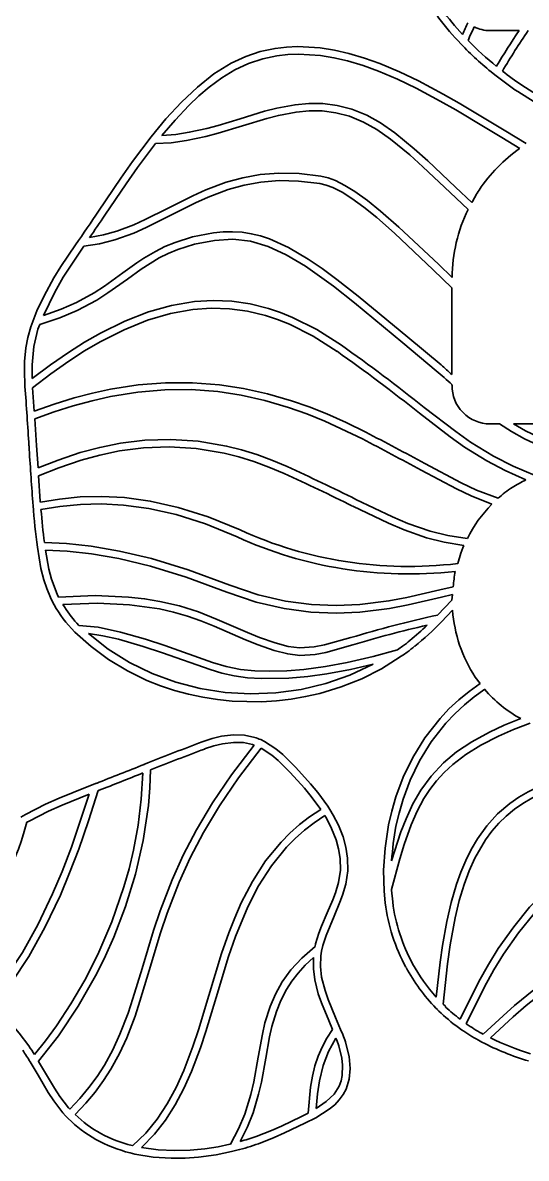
# Model space of a CAD drawing. Extents: x 319 to 941, y 145 to 775.
# Drawn here: x 575.53 to 588.14, y 398.7 to 427.12 of the extents above; entities that cross this region are included whole.
import ezdxf

# ---------------------------------------------------------------- set-up
doc = ezdxf.new("R2010")
doc.units = 0

msp = doc.modelspace()

# ---------------------------------------------------------------- linework, layer by layer
at = {"color": 7, "lineweight": 35, "ltscale": 0.0183}
msp.add_line((587.226, 426.927), (587.958, 426.927), dxfattribs=at)
at = {"color": 7, "lineweight": 35, "ltscale": 0.002614}
msp.add_line((586.428, 426.668), (586.499, 426.592), dxfattribs=at)
at = {"color": 7, "lineweight": 35, "ltscale": 0.002457}
msp.add_line((587.308, 425.853), (587.385, 425.791), dxfattribs=at)
at = {"color": 7, "lineweight": 35, "ltscale": 0.012273}
msp.add_line((587.623, 424.408), (587.203, 424.663), dxfattribs=at)
at = {"color": 7, "lineweight": 35, "ltscale": 0.012291}
msp.add_line((587.105, 424.502), (587.526, 424.247), dxfattribs=at)
at = {"color": 7, "lineweight": 35, "ltscale": 0.015006}
msp.add_line((588.136, 424.097), (587.623, 424.408), dxfattribs=at)
at = {"color": 7, "lineweight": 35, "ltscale": 0.012987}
msp.add_line((587.526, 424.247), (587.97, 423.978), dxfattribs=at)
at = {"color": 7, "lineweight": 35, "ltscale": 0.014136}
msp.add_line((586.774, 422.621), (586.364, 423.01), dxfattribs=at)
at = {"color": 7, "lineweight": 35, "ltscale": 0.015298}
msp.add_line((586.233, 422.874), (586.678, 422.453), dxfattribs=at)
at = {"color": 7, "lineweight": 35, "ltscale": 0.002265}
msp.add_line((577.008, 421.456), (577.059, 421.531), dxfattribs=at)
at = {"color": 7, "lineweight": 35, "ltscale": 0.016294}
msp.add_line((585.805, 420.942), (586.276, 420.492), dxfattribs=at)
at = {"color": 7, "lineweight": 35, "ltscale": 0.011925}
msp.add_line((586.28, 420.748), (585.935, 421.077), dxfattribs=at)
at = {"color": 7, "lineweight": 35, "ltscale": 0.054374}
msp.add_line((586.276, 420.492), (586.276, 418.317), dxfattribs=at)
at = {"color": 7, "lineweight": 35, "ltscale": 0.003064}
msp.add_line((575.913, 419.457), (575.959, 419.57), dxfattribs=at)
at = {"color": 7, "lineweight": 35, "ltscale": 0.027165}
msp.add_line((586.002, 418.558), (585.168, 419.254), dxfattribs=at)
at = {"color": 7, "lineweight": 35, "ltscale": 0.027188}
msp.add_line((585.047, 419.11), (585.882, 418.413), dxfattribs=at)
at = {"color": 7, "lineweight": 35, "ltscale": 0.000347137}
msp.add_line((586.276, 418.066), (586.276, 418.052), dxfattribs=at)
at = {"color": 7, "lineweight": 35, "ltscale": 0.014616}
msp.add_line((575.818, 417.403), (575.778, 417.986), dxfattribs=at)
at = {"color": 7, "lineweight": 35, "ltscale": 0.016727}
msp.add_line((575.876, 416.542), (575.831, 417.21), dxfattribs=at)
at = {"color": 7, "lineweight": 35, "ltscale": 0.006061}
msp.add_line((587.226, 417.083), (587.468, 417.083), dxfattribs=at)
at = {"color": 7, "lineweight": 35, "ltscale": 0.080881}
msp.add_line((587.819, 417.083), (591.054, 417.083), dxfattribs=at)
at = {"color": 7, "lineweight": 35, "ltscale": 0.014099}
msp.add_line((575.915, 415.98), (575.876, 416.542), dxfattribs=at)
at = {"color": 7, "lineweight": 35, "ltscale": 0.015797}
msp.add_line((575.971, 415.152), (575.928, 415.782), dxfattribs=at)
at = {"color": 7, "lineweight": 35, "ltscale": 0.000365238}
msp.add_line((575.785, 415.126), (575.788, 415.111), dxfattribs=at)
at = {"color": 7, "lineweight": 35, "ltscale": 0.00167}
msp.add_line((575.785, 415.111), (575.79, 415.044), dxfattribs=at)
at = {"color": 7, "lineweight": 35, "ltscale": 7.60838e-05}
msp.add_line((575.788, 415.111), (575.785, 415.111), dxfattribs=at)
at = {"color": 7, "lineweight": 35, "ltscale": 0.000629205}
msp.add_line((575.976, 415.127), (575.971, 415.152), dxfattribs=at)
at = {"color": 7, "lineweight": 35, "ltscale": 0.001602}
msp.add_line((586.573, 414.04), (586.544, 413.983), dxfattribs=at)
at = {"color": 7, "lineweight": 35, "ltscale": 0.00866}
msp.add_line((586.308, 413.009), (585.97, 412.931), dxfattribs=at)
at = {"color": 7, "lineweight": 35, "ltscale": 0.002549}
msp.add_line((576.226, 412.74), (576.268, 412.648), dxfattribs=at)
at = {"color": 7, "lineweight": 35, "ltscale": 0.001925}
msp.add_line((576.428, 412.749), (576.396, 412.819), dxfattribs=at)
at = {"color": 7, "lineweight": 35, "ltscale": 0.012995}
msp.add_line((586.274, 412.674), (585.914, 412.299), dxfattribs=at)
at = {"color": 7, "lineweight": 35, "ltscale": 0.006999}
msp.add_line((586.015, 412.748), (586.288, 412.811), dxfattribs=at)
at = {"color": 7, "lineweight": 35, "ltscale": 0.003439}
msp.add_line((586.288, 412.811), (586.274, 412.674), dxfattribs=at)
at = {"color": 7, "lineweight": 35, "ltscale": 0.01005}
msp.add_line((586.012, 412.13), (586.291, 412.42), dxfattribs=at)
at = {"color": 7, "lineweight": 35, "ltscale": 0.001866}
msp.add_line((576.939, 412.04), (576.887, 412.094), dxfattribs=at)
at = {"color": 7, "lineweight": 35, "ltscale": 0.00312}
msp.add_line((576.75, 411.965), (576.837, 411.875), dxfattribs=at)
at = {"color": 7, "lineweight": 35, "ltscale": 0.002919}
msp.add_line((585.041, 411.523), (584.947, 411.453), dxfattribs=at)
at = {"color": 7, "lineweight": 35, "ltscale": 0.001077}
msp.add_line((584.947, 411.453), (584.91, 411.431), dxfattribs=at)
at = {"color": 7, "lineweight": 35, "ltscale": 0.002185}
msp.add_line((584.984, 411.258), (585.06, 411.303), dxfattribs=at)
at = {"color": 7, "lineweight": 35, "ltscale": 0.002889}
msp.add_line((585.06, 411.303), (585.152, 411.372), dxfattribs=at)
at = {"color": 7, "lineweight": 35, "ltscale": 0.004986}
msp.add_line((586.854, 410.746), (586.978, 410.589), dxfattribs=at)
at = {"color": 7, "lineweight": 35, "ltscale": 0.001079}
msp.add_line((581.284, 409.059), (581.324, 409.044), dxfattribs=at)
at = {"color": 7, "lineweight": 35, "ltscale": 0.002534}
for p, q in [((581.579, 409.137), (581.488, 409.183)), ((578.661, 408.598), (578.567, 408.561))]:
    msp.add_line(p, q, dxfattribs=at)
at = {"color": 7, "lineweight": 35, "ltscale": 0.006201}
msp.add_line((577.374, 408.088), (577.143, 407.997), dxfattribs=at)
at = {"color": 7, "lineweight": 35, "ltscale": 0.000523659}
msp.add_line((577.423, 407.905), (577.442, 407.912), dxfattribs=at)
at = {"color": 7, "lineweight": 35, "ltscale": 0.003337}
msp.add_line((575.597, 407.307), (575.481, 407.241), dxfattribs=at)
at = {"color": 7, "lineweight": 35, "ltscale": 0.002368}
msp.add_line((583.092, 407.279), (583.14, 407.197), dxfattribs=at)
at = {"color": 7, "lineweight": 35, "ltscale": 0.002313}
msp.add_line((583.217, 407.436), (583.166, 407.513), dxfattribs=at)
at = {"color": 7, "lineweight": 35, "ltscale": 0.004246}
msp.add_line((583.304, 407.29), (583.217, 407.436), dxfattribs=at)
at = {"color": 7, "lineweight": 35, "ltscale": 0.001596}
msp.add_line((575.634, 407.112), (575.69, 407.143), dxfattribs=at)
at = {"color": 7, "lineweight": 35, "ltscale": 0.007427}
msp.add_line((584.576, 405.393), (584.605, 405.098), dxfattribs=at)
at = {"color": 7, "lineweight": 35, "ltscale": 0.000424205}
msp.add_line((584.763, 405.41), (584.763, 405.427), dxfattribs=at)
at = {"color": 7, "lineweight": 35, "ltscale": 0.007324}
msp.add_line((584.792, 405.119), (584.763, 405.41), dxfattribs=at)
at = {"color": 7, "lineweight": 35, "ltscale": 0.001715}
msp.add_line((582.863, 404.075), (582.848, 404.008), dxfattribs=at)
at = {"color": 7, "lineweight": 35, "ltscale": 0.002938}
msp.add_line((582.997, 403.772), (583.014, 403.888), dxfattribs=at)
at = {"color": 7, "lineweight": 35, "ltscale": 0.003689}
msp.add_line((583.014, 403.888), (583.046, 404.032), dxfattribs=at)
at = {"color": 7, "lineweight": 35, "ltscale": 0.001319}
msp.add_line((585.872, 402.462), (585.913, 402.429), dxfattribs=at)
at = {"color": 7, "lineweight": 35, "ltscale": 0.000170598}
msp.add_line((585.913, 402.429), (585.912, 402.423), dxfattribs=at)
at = {"color": 7, "lineweight": 35, "ltscale": 0.002073}
msp.add_line((586.117, 402.507), (586.052, 402.558), dxfattribs=at)
at = {"color": 7, "lineweight": 35, "ltscale": 0.000448525}
msp.add_line((586.114, 402.489), (586.117, 402.507), dxfattribs=at)
at = {"color": 7, "lineweight": 35, "ltscale": 0.006034}
msp.add_line((583.19, 402.151), (583.284, 401.929), dxfattribs=at)
at = {"color": 7, "lineweight": 35, "ltscale": 0.007986}
msp.add_line((583.488, 401.931), (583.363, 402.225), dxfattribs=at)
at = {"color": 7, "lineweight": 35, "ltscale": 0.001235}
msp.add_line((585.912, 402.423), (585.947, 402.388), dxfattribs=at)
at = {"color": 7, "lineweight": 35, "ltscale": 0.002469}
msp.add_line((586.437, 401.976), (586.517, 401.919), dxfattribs=at)
at = {"color": 7, "lineweight": 35, "ltscale": 0.002497}
msp.add_line((586.937, 401.659), (587.025, 401.611), dxfattribs=at)
at = {"color": 7, "lineweight": 35, "ltscale": 0.000830778}
msp.add_line((587.056, 401.808), (587.027, 401.824), dxfattribs=at)
at = {"color": 7, "lineweight": 35, "ltscale": 0.002442}
msp.add_line((575.718, 401.116), (575.769, 401.033), dxfattribs=at)
at = {"color": 7, "lineweight": 35, "ltscale": 0.007285}
msp.add_line((575.769, 401.033), (575.916, 400.781), dxfattribs=at)
at = {"color": 7, "lineweight": 35, "ltscale": 6.24353e-05}
msp.add_line((575.93, 401.13), (575.929, 401.132), dxfattribs=at)
at = {"color": 7, "lineweight": 35, "ltscale": 0.00736}
msp.add_line((576.079, 400.875), (575.93, 401.13), dxfattribs=at)
at = {"color": 7, "lineweight": 35, "ltscale": 0.001062}
msp.add_line((576.709, 399.935), (576.68, 399.966), dxfattribs=at)
at = {"color": 7, "lineweight": 35, "ltscale": 0.002505}
msp.add_line((576.538, 399.843), (576.606, 399.768), dxfattribs=at)
at = {"color": 7, "lineweight": 35, "ltscale": 0.002353}
msp.add_line((576.606, 399.768), (576.671, 399.7), dxfattribs=at)
at = {"color": 7, "lineweight": 35, "ltscale": 0.004643}
msp.add_line((582.678, 399.833), (582.511, 399.751), dxfattribs=at)
at = {"color": 7, "lineweight": 35, "ltscale": 0.007599}
msp.add_line((582.594, 399.582), (582.866, 399.717), dxfattribs=at)
at = {"color": 7, "lineweight": 35, "ltscale": 0.000249447}
msp.add_line((578.278, 399.017), (578.268, 399.02), dxfattribs=at)
at = {"color": 7, "lineweight": 35, "ltscale": 0.000359542}
msp.add_line((580.73, 399.058), (580.716, 399.054), dxfattribs=at)
at = {"color": 7, "lineweight": 35, "ltscale": 0.002886}
msp.add_line((578.223, 398.837), (578.336, 398.811), dxfattribs=at)
at = {"color": 7, "lineweight": 35, "ltscale": 0.003381}
msp.add_line((580.759, 398.871), (580.891, 398.903), dxfattribs=at)
at = {"color": 7, "lineweight": 35, "ltscale": 2.96763e-05}
msp.add_line((580.891, 398.903), (580.892, 398.903), dxfattribs=at)
at = {"color": 7, "lineweight": 35}
for points in [[(587.203, 424.663), (586.453, 425.111), (586.057, 425.338), (585.439, 425.667), (584.961, 425.896), (584.474, 426.1), (584.083, 426.24), (583.69, 426.356), (583.334, 426.437), (582.976, 426.494), (582.411, 426.528), (582.13, 426.515), (581.849, 426.482), (581.478, 426.402), (581.112, 426.279), (580.75, 426.111)], [(580.839, 425.946), (581.185, 426.107), (581.538, 426.223), (581.895, 426.298), (582.165, 426.328), (582.437, 426.338), (582.984, 426.302), (583.322, 426.246), (583.66, 426.168), (584.051, 426.051), (584.439, 425.911), (584.914, 425.71), (585.381, 425.486), (585.984, 425.163), (586.372, 424.941), (587.105, 424.502)], [(580.75, 426.111), (580.318, 425.841), (579.903, 425.512), (579.502, 425.133), (579.117, 424.715), (578.748, 424.269), (578.28, 423.648), (577.984, 423.229), (577.43, 422.411)], [(579.014, 424.297), (579.344, 424.686), (579.686, 425.05), (579.939, 425.292), (580.197, 425.513), (580.514, 425.748), (580.839, 425.946)], [(589.116, 424.938), (588.639, 425.187), (588.393, 425.326), (588.027, 425.557)], [(587.921, 425.401), (588.33, 425.145), (588.604, 424.991), (589.127, 424.721)], [(584.141, 424.808), (583.766, 424.96), (583.401, 425.055), (583.044, 425.101), (582.694, 425.104), (582.348, 425.072), (581.891, 424.984), (581.587, 424.906), (580.975, 424.721)], [(581.031, 424.541), (581.638, 424.725), (581.933, 424.802), (582.372, 424.887), (582.7, 424.918), (583.03, 424.915), (583.365, 424.872), (583.708, 424.782), (584.06, 424.638)], [(580.975, 424.721), (580.421, 424.554), (580.137, 424.478), (579.701, 424.382), (579.362, 424.329), (579.014, 424.297)], [(584.06, 424.638), (584.393, 424.451), (584.739, 424.208), (585.219, 423.814), (585.55, 423.518), (586.233, 422.874)], [(586.364, 423.01), (585.67, 423.663), (585.333, 423.965), (584.842, 424.366), (584.486, 424.615), (584.141, 424.808)], [(578.857, 424.097), (579.249, 424.121), (579.627, 424.173), (580.111, 424.275), (580.423, 424.357), (581.031, 424.541)], [(577.586, 422.306), (578.122, 423.094), (578.407, 423.498), (578.857, 424.097)], [(582.996, 423.283), (582.449, 423.35), (581.944, 423.361), (581.475, 423.324), (581.038, 423.244), (580.627, 423.13), (580.113, 422.938), (579.786, 422.791), (579.156, 422.475)], [(585.935, 421.077), (584.949, 422.008), (584.49, 422.411), (584.162, 422.674), (583.848, 422.899), (583.598, 423.052), (583.359, 423.171), (583.174, 423.24), (582.996, 423.283)], [(579.242, 422.307), (579.856, 422.615), (580.174, 422.758), (580.673, 422.946), (581.072, 423.057), (581.495, 423.135), (581.949, 423.172), (582.437, 423.162), (582.964, 423.098)], [(582.964, 423.098), (583.123, 423.059), (583.29, 422.996), (583.524, 422.879), (583.77, 422.726), (584.073, 422.506), (584.391, 422.248), (584.839, 421.854), (585.805, 420.942)], [(579.156, 422.475), (578.596, 422.195), (578.315, 422.069), (577.885, 421.906), (577.551, 421.812), (577.205, 421.745)], [(577.059, 421.531), (577.457, 421.59), (577.833, 421.686), (578.313, 421.86), (578.624, 421.998), (579.242, 422.307)], [(580.304, 421.862), (579.783, 421.761), (579.343, 421.625), (579.086, 421.519), (578.851, 421.401), (578.565, 421.231), (578.386, 421.111), (578.041, 420.861)], [(585.168, 419.254), (583.929, 420.279), (583.396, 420.698), (583.025, 420.972), (582.676, 421.21), (582.182, 421.501), (581.712, 421.713), (581.481, 421.788), (581.251, 421.843), (581.02, 421.878), (580.786, 421.893), (580.548, 421.888), (580.304, 421.862)], [(576.854, 421.564), (576.488, 421.021), (576.311, 420.737), (576.065, 420.292), (575.887, 419.912), (575.734, 419.516)], [(578.153, 420.709), (578.496, 420.958), (578.945, 421.239), (579.169, 421.351), (579.414, 421.452), (579.833, 421.579), (580.331, 421.675)], [(580.331, 421.675), (580.788, 421.704), (581.231, 421.653), (581.673, 421.523), (582.128, 421.315), (582.608, 421.029), (583.31, 420.527), (583.832, 420.115), (585.047, 419.11)], [(576.05, 419.796), (576.332, 420.383), (576.546, 420.755), (577.008, 421.456)], [(575.959, 419.57), (576.463, 419.74), (576.896, 419.924), (577.383, 420.183), (577.663, 420.36), (578.153, 420.709)], [(578.041, 420.861), (577.576, 420.528), (577.319, 420.364), (576.88, 420.125), (576.495, 419.955), (576.05, 419.796)], [(583.507, 419.052), (582.896, 419.442), (582.288, 419.749), (581.984, 419.871), (581.68, 419.973), (581.222, 420.086), (580.762, 420.153), (580.298, 420.173), (579.829, 420.145), (579.259, 420.05), (578.677, 419.887), (578.084, 419.655), (577.475, 419.354), (577.078, 419.126), (576.674, 418.87), (576.226, 418.56), (575.768, 418.216)], [(575.778, 417.986), (576.237, 418.337), (576.686, 418.653), (577.081, 418.908), (577.468, 419.135), (578.069, 419.44), (578.655, 419.677), (579.228, 419.845), (579.79, 419.946), (580.251, 419.978), (580.707, 419.964), (581.159, 419.902), (581.608, 419.794), (581.907, 419.696), (582.205, 419.578), (582.801, 419.28), (583.399, 418.899)], [(575.734, 419.516), (575.661, 419.245), (575.612, 418.983), (575.58, 418.648), (575.574, 418.433), (575.587, 418.022)], [(575.768, 418.216), (575.766, 418.563), (575.809, 419.021), (575.913, 419.457)], [(584.12, 416.873), (583.629, 417.115), (583.145, 417.331), (582.701, 417.507), (582.26, 417.661), (581.655, 417.838), (581.054, 417.971), (580.455, 418.062), (579.78, 418.114), (579.103, 418.113), (578.42, 418.058), (577.728, 417.95), (577.275, 417.852), (576.816, 417.732), (576.321, 417.58), (575.818, 417.403)], [(575.831, 417.21), (576.319, 417.384), (576.798, 417.535), (577.268, 417.662), (577.73, 417.766), (578.413, 417.877), (579.085, 417.935), (579.749, 417.94), (580.411, 417.89), (580.999, 417.801), (581.59, 417.668), (582.186, 417.493), (582.639, 417.333), (583.097, 417.149), (584.034, 416.707)], [(588.359, 415.789), (587.804, 416.027), (587.319, 416.273), (586.74, 416.629), (586.369, 416.89), (585.581, 417.497)], [(585.465, 417.349), (586.231, 416.759), (586.592, 416.503), (587.149, 416.155), (587.608, 415.914), (588.126, 415.682)], [(587.468, 417.083), (587.766, 416.89), (588.088, 416.71), (588.434, 416.548), (588.809, 416.406), (589.362, 416.253), (589.979, 416.151), (590.666, 416.107)], [(590.778, 416.29), (590.154, 416.318), (589.589, 416.396), (589.078, 416.518), (588.744, 416.629), (588.433, 416.756), (588.114, 416.913), (587.819, 417.083)], [(582.154, 416.013), (581.768, 416.178), (581.388, 416.317), (581.008, 416.435), (580.636, 416.528), (579.922, 416.65), (579.24, 416.695), (578.591, 416.675), (577.978, 416.6), (577.458, 416.496), (576.968, 416.364), (576.416, 416.179), (575.915, 415.98)], [(575.928, 415.782), (576.435, 415.986), (576.996, 416.177), (577.461, 416.303), (577.954, 416.405), (578.558, 416.482), (579.198, 416.506), (579.871, 416.465), (580.576, 416.348), (580.944, 416.256), (581.319, 416.141), (581.694, 416.004), (582.076, 415.842)], [(587.429, 415.221), (586.888, 415.426), (586.507, 415.606), (585.596, 416.089)], [(585.506, 415.923), (586.386, 415.457), (586.756, 415.28), (587.276, 415.073)], [(580.975, 414.428), (580.17, 414.758), (579.421, 414.995), (578.725, 415.151), (578.081, 415.238), (577.504, 415.268), (576.972, 415.254), (576.451, 415.203), (575.976, 415.127)], [(575.988, 414.938), (576.461, 415.014), (576.981, 415.065), (577.495, 415.079), (578.051, 415.051), (578.684, 414.966), (579.368, 414.813), (580.105, 414.58), (580.896, 414.256)], [(583.79, 415.026), (584.688, 414.596), (585.078, 414.43), (585.642, 414.232), (586.084, 414.122), (586.573, 414.04)], [(586.66, 414.216), (586.172, 414.293), (585.733, 414.399), (585.173, 414.592), (584.784, 414.758), (583.872, 415.195)], [(580.712, 413.049), (579.669, 413.432), (578.753, 413.711), (577.951, 413.902), (577.247, 414.021), (576.626, 414.086), (576.074, 414.112)], [(575.898, 413.995), (575.988, 413.468), (576.062, 413.18), (576.135, 412.96), (576.226, 412.74)], [(576.102, 413.922), (576.643, 413.895), (577.251, 413.83), (577.941, 413.711), (578.727, 413.523), (579.623, 413.249), (580.643, 412.873)], [(576.396, 412.819), (576.254, 413.199), (576.187, 413.451), (576.102, 413.922)], [(586.544, 413.983), (586.496, 413.852), (586.42, 413.586)], [(585.97, 412.931), (585.148, 412.74), (584.696, 412.655), (583.967, 412.563), (583.381, 412.537), (582.762, 412.561), (582.111, 412.646), (581.427, 412.805), (580.712, 413.049)], [(580.398, 412.192), (579.934, 412.377), (579.457, 412.527), (578.963, 412.642), (578.58, 412.706), (578.183, 412.751), (577.342, 412.786), (576.428, 412.749)], [(580.643, 412.873), (581.376, 412.624), (582.076, 412.461), (582.742, 412.373), (583.374, 412.348), (583.972, 412.374), (584.716, 412.467), (585.177, 412.553), (586.015, 412.748)], [(576.536, 412.565), (577.406, 412.595), (578.207, 412.557), (578.952, 412.451), (579.307, 412.371), (579.653, 412.273), (579.991, 412.156), (580.322, 412.02)], [(583.741, 411.734), (583.089, 411.551), (582.825, 411.5), (582.458, 411.48), (582.172, 411.516), (581.848, 411.601), (581.462, 411.739), (581.156, 411.863), (580.398, 412.192)], [(576.837, 411.875), (577.243, 411.509), (577.682, 411.185), (578.15, 410.903), (578.642, 410.665), (578.981, 410.53), (579.328, 410.414), (579.682, 410.318), (580.042, 410.241), (580.405, 410.184), (580.772, 410.147), (581.51, 410.131), (581.88, 410.153), (582.249, 410.195), (582.612, 410.257), (582.971, 410.338), (583.501, 410.499), (584.016, 410.705), (584.51, 410.957), (584.981, 411.256)], [(580.285, 411.111), (579.091, 411.534), (578.602, 411.694), (577.977, 411.875), (577.423, 411.992), (576.939, 412.04)], [(577.181, 411.835), (577.535, 411.782), (577.93, 411.693), (578.548, 411.514), (579.032, 411.355), (580.221, 410.934)], [(584.299, 411.071), (583.721, 410.798), (583.12, 410.587), (582.5, 410.439), (581.869, 410.353), (581.233, 410.328), (580.599, 410.363), (579.972, 410.46), (579.36, 410.617), (578.768, 410.833), (578.203, 411.108), (577.672, 411.443), (577.181, 411.835)], [(580.322, 412.02), (581.107, 411.681), (581.424, 411.554), (581.826, 411.413), (582.164, 411.326), (582.464, 411.29), (582.848, 411.311), (583.122, 411.365), (583.795, 411.554)], [(584.91, 411.431), (584.304, 411.264), (583.654, 411.114), (583.113, 411.013), (582.566, 410.939), (582.138, 410.903), (581.717, 410.891), (581.344, 410.903), (580.985, 410.94), (580.624, 411.009), (580.285, 411.111)], [(580.221, 410.934), (580.516, 410.842), (580.828, 410.775), (581.156, 410.731), (581.497, 410.708), (582.195, 410.719), (582.67, 410.763), (583.146, 410.829), (583.732, 410.94), (584.299, 411.071)], [(586.978, 410.589), (586.702, 410.389), (586.448, 410.18), (586.201, 409.949), (585.976, 409.711), (585.599, 409.23), (585.293, 408.736), (585.053, 408.238), (584.87, 407.748), (584.767, 407.391), (584.689, 407.048)], [(584.874, 407.013), (584.95, 407.345), (585.05, 407.69), (585.227, 408.165), (585.46, 408.647), (585.756, 409.126), (586.122, 409.591), (586.344, 409.826), (586.587, 410.052), (586.83, 410.251), (587.094, 410.441)], [(584.763, 405.427), (584.972, 406.201), (585.078, 406.555), (585.252, 407.048), (585.402, 407.39), (585.574, 407.71), (585.723, 407.937), (585.89, 408.153), (586.08, 408.359), (586.293, 408.557), (586.62, 408.807), (587.001, 409.044), (587.443, 409.27), (587.817, 409.433), (588.231, 409.591)], [(587.995, 409.707), (587.583, 409.541), (587.211, 409.369), (586.773, 409.128), (586.393, 408.873), (586.067, 408.6), (585.756, 408.271), (585.494, 407.914), (585.297, 407.571), (585.125, 407.203), (584.997, 406.872), (584.765, 406.146)], [(581.34, 409.238), (581.084, 409.292), (580.807, 409.301), (580.51, 409.264), (580.272, 409.206), (580.02, 409.124)], [(581.324, 409.044), (580.759, 408.303), (580.282, 407.599), (579.881, 406.927), (579.547, 406.287), (579.27, 405.675), (578.969, 404.898), (578.803, 404.403), (578.517, 403.457)], [(578.698, 403.404), (578.982, 404.345), (579.147, 404.838), (579.446, 405.611), (579.723, 406.22), (580.057, 406.858), (580.457, 407.526), (580.935, 408.227), (581.501, 408.964)], [(580.085, 408.947), (580.317, 409.023), (580.535, 409.077), (580.806, 409.112), (581.055, 409.106), (581.284, 409.059)], [(581.501, 408.964), (581.765, 408.793), (581.927, 408.657), (582.228, 408.357)], [(582.365, 408.487), (582.044, 408.806), (581.868, 408.952), (581.579, 409.137)], [(575.929, 401.132), (576.431, 401.771), (576.923, 402.508), (577.389, 403.332), (577.607, 403.774), (577.812, 404.235), (578.107, 405.006), (578.356, 405.815), (578.548, 406.658), (578.676, 407.529), (578.713, 407.973), (578.73, 408.423)], [(583.166, 407.513), (582.917, 407.858), (582.737, 408.076), (582.365, 408.487)], [(593.999, 408.173), (592.758, 408.359), (592.161, 408.42), (591.597, 408.458), (591.106, 408.47), (590.642, 408.463), (589.924, 408.404), (589.276, 408.287), (588.696, 408.112), (588.43, 408.003), (588.18, 407.879), (587.945, 407.74), (587.726, 407.586)], [(578.537, 408.346), (578.499, 407.688), (578.42, 407.043), (578.303, 406.411), (578.194, 405.949), (578.066, 405.496), (577.765, 404.624), (577.411, 403.804), (577.085, 403.164), (576.738, 402.569), (576.376, 402.022), (576.1, 401.646), (575.823, 401.301)], [(582.228, 408.357), (582.581, 407.967), (582.752, 407.76), (582.989, 407.436)], [(587.84, 407.437), (588.051, 407.584), (588.278, 407.718), (588.779, 407.942), (589.343, 408.11), (589.975, 408.221), (590.676, 408.277), (591.12, 408.283), (591.591, 408.27), (592.153, 408.232), (592.749, 408.17), (593.966, 407.987)], [(574.812, 402.548), (575.261, 403.115), (575.686, 403.758), (576.089, 404.482), (576.474, 405.291), (576.706, 405.846), (576.933, 406.438), (577.181, 407.147), (577.423, 407.905)], [(577.143, 407.997), (576.447, 407.719), (576.101, 407.566), (575.597, 407.307)], [(577.197, 407.816), (576.749, 406.488), (576.518, 405.885), (576.28, 405.322), (575.91, 404.547), (575.522, 403.853), (575.115, 403.235), (574.686, 402.69)], [(575.69, 407.143), (576.18, 407.395), (576.516, 407.544), (577.197, 407.816)], [(587.726, 407.586), (587.417, 407.321), (587.146, 407.024), (586.911, 406.698), (586.757, 406.435), (586.619, 406.158), (586.497, 405.867), (586.389, 405.562), (586.258, 405.109), (586.15, 404.632), (586.042, 404.027), (585.983, 403.608), (585.883, 402.739)], [(582.989, 407.436), (582.713, 407.252), (582.457, 407.054), (582.217, 406.842), (581.997, 406.619), (581.609, 406.144), (581.28, 405.633), (581, 405.094), (580.837, 404.722), (580.689, 404.342), (580.51, 403.826), (580.189, 402.78)], [(580.37, 402.727), (580.684, 403.752), (580.859, 404.258), (581.163, 404.996), (581.435, 405.524), (581.755, 406.022), (582.131, 406.486), (582.347, 406.705), (582.582, 406.914), (582.827, 407.102), (583.092, 407.279)], [(583.619, 405.561), (583.67, 405.896), (583.663, 406.219), (583.619, 406.491), (583.548, 406.745), (583.433, 407.037), (583.304, 407.29)], [(586.052, 402.558), (586.165, 403.568), (586.233, 404.046), (586.356, 404.725), (586.458, 405.152), (586.578, 405.556), (586.704, 405.896), (586.848, 406.216), (587.116, 406.674), (587.275, 406.887), (587.449, 407.087), (587.636, 407.268), (587.84, 407.437)], [(583.14, 407.197), (583.264, 406.954), (583.374, 406.673), (583.436, 406.447), (583.475, 406.208), (583.482, 405.911), (583.436, 405.605)], [(584.689, 407.048), (584.603, 406.465), (584.565, 405.915), (584.576, 405.393)], [(596.803, 406.587), (595.977, 406.747), (595.186, 406.876), (594.464, 406.967), (593.771, 407.023), (592.869, 407.038), (592.436, 407.016), (592.015, 406.974), (591.609, 406.911), (591.214, 406.826), (590.642, 406.653), (590.094, 406.424), (589.57, 406.136), (589.069, 405.785), (588.636, 405.413), (588.22, 404.986), (587.82, 404.5), (587.435, 403.954), (587.187, 403.556), (586.945, 403.128), (586.48, 402.184)], [(586.632, 402.069), (587.088, 402.998), (587.325, 403.419), (587.568, 403.811), (587.944, 404.349), (588.336, 404.827), (588.744, 405.248), (589.168, 405.614), (589.66, 405.959), (590.174, 406.242), (590.712, 406.467), (591.274, 406.638), (591.658, 406.721), (592.053, 406.783), (592.47, 406.825), (592.899, 406.846), (593.785, 406.832), (594.459, 406.777), (595.161, 406.69), (595.946, 406.562), (596.765, 406.403)], [(583.436, 405.605), (583.359, 405.346), (583.294, 405.176), (583.152, 404.843)], [(583.323, 404.767), (583.471, 405.111), (583.538, 405.288), (583.619, 405.561)], [(583.152, 404.843), (583.009, 404.511), (582.944, 404.34), (582.863, 404.075)], [(583.046, 404.032), (583.123, 404.281), (583.323, 404.767)], [(595.306, 404.793), (594.506, 404.889), (593.746, 404.915), (593.025, 404.878), (592.343, 404.786), (591.92, 404.699), (591.512, 404.593), (591.102, 404.463), (590.708, 404.316), (590.293, 404.137), (589.898, 403.942), (589.524, 403.736), (589.17, 403.52), (588.731, 403.223), (588.326, 402.921), (587.842, 402.524), (587.553, 402.27), (587.056, 401.808)], [(587.237, 401.72), (587.805, 402.244), (588.131, 402.525), (588.673, 402.956), (589.123, 403.275), (589.612, 403.582), (590.234, 403.915), (590.912, 404.208), (591.648, 404.448), (592.291, 404.595), (592.974, 404.691), (593.698, 404.73), (594.465, 404.704), (595.275, 404.607)], [(582.848, 404.008), (582.514, 403.715), (582.243, 403.418), (582.026, 403.118), (581.855, 402.814), (581.724, 402.506), (581.595, 402.09), (581.531, 401.808), (581.428, 401.237)], [(581.614, 401.206), (581.709, 401.742), (581.767, 402.001), (581.88, 402.379), (581.992, 402.656), (582.134, 402.929), (582.268, 403.135), (582.428, 403.34), (582.605, 403.533), (582.809, 403.725)], [(582.809, 403.725), (582.806, 403.443), (582.84, 403.171), (582.928, 402.82), (583.008, 402.594), (583.19, 402.151)], [(583.363, 402.225), (583.176, 402.676), (583.098, 402.9), (583.014, 403.24), (582.986, 403.501), (582.997, 403.772)], [(578.517, 403.457), (578.29, 402.701), (578.169, 402.337), (577.965, 401.806), (577.786, 401.418), (577.578, 401.038), (577.395, 400.753), (577.189, 400.472), (576.963, 400.203), (576.709, 399.935)], [(576.844, 399.803), (577.108, 400.082), (577.343, 400.362), (577.552, 400.648), (577.737, 400.936), (577.951, 401.325), (578.134, 401.721), (578.343, 402.263), (578.466, 402.634), (578.698, 403.404)], [(580.189, 402.78), (579.929, 401.921), (579.791, 401.505), (579.564, 400.903), (579.37, 400.474), (579.15, 400.067), (578.898, 399.687), (578.609, 399.336), (578.278, 399.017)], [(578.506, 398.976), (578.826, 399.304), (579.105, 399.661), (579.349, 400.044), (579.564, 400.45), (579.754, 400.876), (579.978, 401.471), (580.114, 401.881), (580.37, 402.727)], [(575.686, 401.515), (575.441, 401.839), (575.266, 402.046), (574.908, 402.444)], [(583.284, 401.929), (583.144, 401.708), (583.026, 401.486), (582.927, 401.257), (582.846, 401.017), (582.783, 400.76), (582.734, 400.48), (582.678, 399.833)], [(582.876, 399.95), (582.907, 400.314), (582.956, 400.64), (583.053, 401.027), (583.189, 401.377), (583.37, 401.708)], [(583.625, 400.435), (583.703, 400.68), (583.729, 400.952), (583.702, 401.253), (583.622, 401.574)], [(583.443, 401.515), (583.519, 401.209), (583.539, 401.037), (583.529, 400.772), (583.501, 400.641), (583.453, 400.512)], [(581.428, 401.237), (581.316, 400.614), (581.242, 400.297), (581.091, 399.811), (580.934, 399.439), (580.73, 399.058)], [(580.976, 399.125), (581.155, 399.489), (581.296, 399.845), (581.436, 400.309), (581.506, 400.612), (581.614, 401.206)], [(575.916, 400.781), (576.17, 400.353), (576.308, 400.143), (576.538, 399.843)], [(576.68, 399.966), (576.46, 400.254), (576.326, 400.458), (576.079, 400.875)], [(583.453, 400.512), (583.323, 400.307), (583.128, 400.121), (582.876, 399.95)], [(582.866, 399.717), (583.205, 399.929), (583.341, 400.045), (583.456, 400.167), (583.551, 400.297), (583.625, 400.435)], [(582.511, 399.751), (582.011, 399.511), (581.757, 399.398), (581.373, 399.246)], [(581.437, 399.069), (581.828, 399.224), (582.087, 399.339), (582.594, 399.582)], [(580.716, 399.054), (580.42, 398.992), (580.087, 398.941), (579.722, 398.907), (579.333, 398.897), (578.925, 398.918), (578.506, 398.976)], [(578.336, 398.811), (578.795, 398.734), (579.243, 398.704), (579.596, 398.707), (579.932, 398.731), (580.375, 398.792), (580.759, 398.871)]]:
    msp.add_lwpolyline(points, dxfattribs=at)
for centre, radius, start, end in [((591.124, 431.079), 6.443, 208.0702, 223.2032), ((591.096, 431.071), 6.226, 208.1116, 222.9426), ((596.127, 422.548), 10.501, 154.1694, 155.9403), ((595.227, 422.905), 9.346, 153.8996, 156.1639), ((587.236, 427.862), 0.936, 244.553, 269.4133), ((600.178, 418.55), 14.816, 145.5684, 149.6672), ((600.319, 418.472), 14.788, 145.1315, 149.796), ((592.369, 432.215), 8.129, 223.7686, 231.4982), ((592.461, 432.309), 8.07, 224.2163, 231.0697), ((593.468, 433.581), 9.884, 232.0098, 235.8585), ((593.234, 433.234), 9.276, 232.1197, 235.8485), ((590.318, 420.67), 4.056, 125.3758, 146.02), ((590.027, 420.983), 3.641, 147.5482, 153.2732), ((543.005, 445.179), 41.272, 325.0987, 326.5198), ((590.231, 420.729), 3.95, 154.1216, 179.7323), ((534.039, 451.526), 52.442, 325.3969, 326.1383), ((558.585, 383.679), 43.271, 51.3994, 54.8338), ((557.853, 382.717), 44.292, 51.4345, 54.7765), ((578.282, 409.398), 11.791, 47.3156, 49.8684), ((579.756, 411.212), 9.643, 47.4563, 49.6256), ((490.447, 411.485), 85.39, 3.38752, 4.39076), ((550.264, 351.501), 73.432, 61.31938, 62.62065), ((549.536, 350.029), 75.262, 61.37147, 62.64395), ((663.567, 421.802), 88.036, 183.43253, 184.34901), ((555.144, 357.057), 64.66, 63.70328, 65.38522), ((554.923, 356.69), 65.275, 63.6728, 65.34351), ((589.779, 412.255), 3.804, 115.7364, 121.6033), ((589.666, 412.683), 3.383, 123.7791, 131.3927), ((598.224, 416.815), 22.504, 184.5133, 187.1975), ((597.529, 416.753), 21.617, 184.8169, 187.0177), ((589.538, 412.798), 3.208, 134.8392, 153.7678), ((589.369, 412.805), 3.067, 168.9606, 176.193), ((578.877, 413.983), 2.93, 207.1008, 223.4909), ((578.988, 414.024), 2.853, 210.7646, 222.57), ((589.82, 412.679), 3.539, 184.2023, 213.1009), ((591.798, 385.245), 27.687, 102.2719, 106.9186), ((580.616, 417.356), 7.512, 308.9854, 315.9172), ((592.137, 383.851), 28.931, 102.9467, 106.7596), ((581.108, 416.742), 6.536, 309.0061, 314.0849), ((583.549, 413.646), 2.595, 305.1039, 310.1499), ((584.982, 411.258), 0.00211, 230.1907, 4.4688), ((582.985, 414.39), 3.715, 305.6885, 309.3705), ((589.545, 412.531), 3.222, 220.4569, 241.2465), ((602.273, 349.661), 63.49, 110.51742, 111.83203), ((580.74, 407.417), 1.917, 67.0359, 71.7562), ((600.097, 355.261), 57.294, 110.443, 111.8959), ((519.598, 555.465), 158.298, 291.40658, 291.87131), ((523.067, 546.69), 149.05, 291.39622, 291.84888), ((592.079, 405.669), 7.329, 169.4348, 176.267), ((589.1, 405.653), 4.529, 187.0411, 208.6263), ((589.113, 405.656), 4.354, 187.0841, 208.5875), ((589.205, 405.734), 4.473, 208.9092, 222.0413), ((589.168, 405.658), 4.591, 208.2822, 224.1227), ((589.03, 405.622), 4.28, 227.054, 233.4254), ((589.049, 405.577), 4.448, 225.7988, 234.0442), ((578.68, 399.927), 5.209, 18.4323, 22.6271), ((589.253, 405.876), 4.81, 235.3402, 241.2214), ((589.241, 405.848), 4.592, 235.3803, 241.1765), ((580.085, 400.358), 3.552, 19.0258, 22.3422), ((590.07, 407.465), 6.599, 242.5147, 253.4518), ((590.141, 407.556), 6.518, 243.5453, 253.0905), ((570.819, 398.175), 5.714, 30.9813, 34.4469), ((571.418, 398.633), 5.15, 31.1953, 34.0204), ((579.341, 404.977), 6.268, 284.3207, 289.5295), ((579.335, 405.248), 6.338, 285.0077, 288.7654)]:
    msp.add_arc(centre, radius, start, end, dxfattribs=at)
for centre, major_axis, ratio, start_param, end_param in [((657.709, 453.466), (71.334, 35.855), 0.104602, 3.089065, 3.176284), ((602.794, 464.637), (-15.864, -47.507), 0.132834, 6.216904, 6.327512), ((595.958, 468.198), (-13.167, -54.399), 0.421381, 6.201949, 6.435429), ((596.472, 469.184), (-13.789, -55.553), 0.420482, 6.204775, 6.434373), ((551.146, 424.167), (23.253, -19.498), 0.435755, 6.219695, 6.48618), ((588.021, 411.682), (-11.253, -12.076), 0.424534, 6.263857, 6.511945), ((585.144, 409.118), (-8.159, -9.446), 0.479472, 6.251022, 6.518863)]:
    msp.add_ellipse(centre, major_axis=major_axis, ratio=ratio, start_param=start_param, end_param=end_param, dxfattribs=at)

doc.saveas('drawing.dxf')
